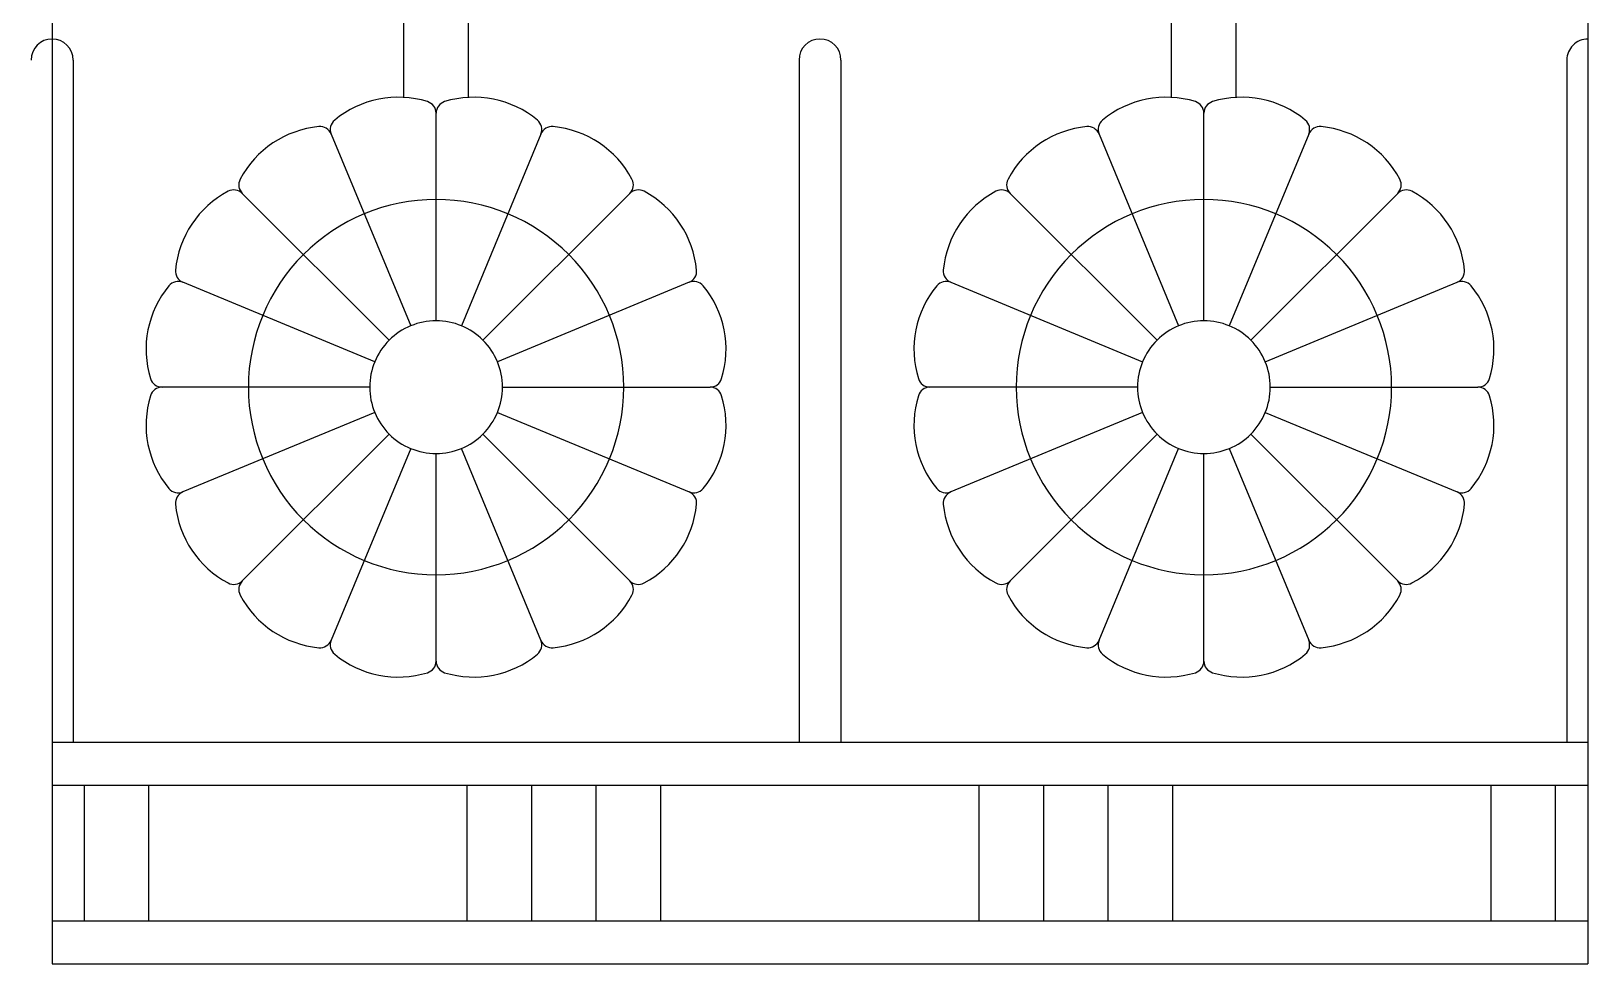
# Model space of a CAD drawing. Extents: x -111 to 2985, y -118 to 122.
# Drawn here: x 88.46 to 115.93, y 4.48 to 20.94 of the extents above; entities that cross this region are included whole.
import ezdxf

# ---------------------------------------------------------------- set-up
doc = ezdxf.new("R2010")
doc.units = 0
doc.layers.add('LAYER_03', color=5, linetype='CONTINUOUS')

msp = doc.modelspace()

# ---------------------------------------------------------------- linework, layer by layer
at = {"layer": 'LAYER_03'}
for points in [[(88.832, 41.2), (88.832, 4.476)], [(115.933, 41.2), (115.933, 4.476)], [(95.037, 19.77), (95.037, 21.743)], [(96.177, 19.77), (96.177, 21.743)], [(108.588, 19.77), (108.588, 21.743)], [(109.728, 19.77), (109.728, 21.743)], [(89.202, 20.43), (89.202, 8.388)], [(102.753, 20.43), (102.753, 8.388)], [(115.563, 20.43), (115.563, 8.388)], [(95.607, 18.912), (95.607, 19.491)], [(109.158, 18.912), (109.158, 19.491)], [(109.158, 15.827), (109.158, 19.491)], [(97.457, 19.123), (96.055, 15.738)], [(111.008, 19.123), (109.606, 15.738)], [(94.779, 15.484), (92.188, 18.075)], [(99.026, 18.075), (96.435, 15.484)], [(94.525, 15.104), (91.14, 16.506)], [(100.074, 16.506), (96.689, 15.104)], [(94.436, 14.656), (90.771, 14.656)], [(107.987, 14.656), (104.322, 14.656)], [(94.525, 14.207), (91.14, 12.805)], [(108.076, 14.207), (104.69, 12.805)], [(94.779, 13.827), (92.188, 11.236)], [(108.33, 13.827), (105.739, 11.236)], [(95.159, 13.573), (93.756, 10.188)], [(95.607, 9.82), (95.607, 13.484)], [(97.457, 10.188), (96.055, 13.573)], [(88.832, 8.388), (115.933, 8.388)], [(88.832, 7.628), (115.933, 7.628)], [(89.401, 5.237), (89.401, 7.628)], [(90.541, 5.237), (90.541, 7.628)], [(96.156, 5.237), (96.156, 7.628)], [(97.296, 5.237), (97.296, 7.628)], [(98.435, 5.237), (98.435, 7.628)], [(99.575, 5.237), (99.575, 7.628)], [(105.19, 5.237), (105.19, 7.628)], [(106.33, 5.237), (106.33, 7.628)], [(107.469, 5.237), (107.469, 7.628)], [(108.609, 5.237), (108.609, 7.628)], [(114.224, 5.237), (114.224, 7.628)], [(115.364, 5.237), (115.364, 7.628)], [(88.832, 5.237), (115.933, 5.237)], [(88.832, 4.476), (115.933, 4.476)]]:
    msp.add_lwpolyline(points, dxfattribs=at)
for points in [[(89.202, 20.43, 1), (88.461, 20.43)], [(102.753, 20.43, 1), (102.012, 20.43), (102.012, 8.388)], [(115.933, 20.8, 0.414214), (115.563, 20.43)], [(95.607, 15.827), (95.607, 19.491, 0.329241), (95.456, 19.695, 0.252625), (93.818, 19.369, 0.329241), (93.756, 19.123), (95.159, 15.738)], [(95.758, 19.695, 0.329241), (95.607, 19.491)], [(97.396, 19.369, 0.252625), (95.758, 19.695)], [(109.007, 19.695, 0.252625), (107.369, 19.369, 0.329241), (107.307, 19.123), (108.71, 15.738)], [(109.158, 19.491, 0.329241), (109.007, 19.695)], [(109.309, 19.695, 0.329241), (109.158, 19.491)], [(110.947, 19.369, 0.252625), (109.309, 19.695)], [(93.539, 19.254, 0.252625), (92.15, 18.326)], [(93.756, 19.123, 0.329241), (93.539, 19.254)], [(97.457, 19.123, 0.329241), (97.396, 19.369)], [(97.675, 19.254, 0.329241), (97.457, 19.123)], [(99.064, 18.326, 0.252625), (97.675, 19.254)], [(107.09, 19.254, 0.252625), (105.701, 18.326, 0.329241), (105.739, 18.075), (108.33, 15.484)], [(107.307, 19.123, 0.329241), (107.09, 19.254)], [(109.986, 15.484), (112.577, 18.075, 0.329241), (112.615, 18.326, 0.252625), (111.226, 19.254)], [(111.008, 19.123, 0.329241), (110.947, 19.369)], [(111.226, 19.254, 0.329241), (111.008, 19.123)], [(92.188, 18.075, 0.329241), (91.937, 18.113)], [(92.15, 18.326, 0.329241), (92.188, 18.075)], [(99.026, 18.075, 0.329241), (99.064, 18.326)], [(99.277, 18.113, 0.329241), (99.026, 18.075)], [(105.739, 18.075, 0.329241), (105.488, 18.113)], [(112.828, 18.113, 0.329241), (112.577, 18.075)], [(91.937, 18.113, 0.252625), (91.009, 16.723)], [(100.205, 16.723, 0.252625), (99.277, 18.113)], [(105.488, 18.113, 0.252625), (104.559, 16.723, 0.329241), (104.69, 16.506), (108.076, 15.104)], [(110.24, 15.104), (113.625, 16.506, 0.329241), (113.756, 16.723, 0.252625), (112.828, 18.113)], [(91.14, 16.506, 0.329241), (90.893, 16.445)], [(91.009, 16.723, 0.329241), (91.14, 16.506)], [(100.074, 16.506, 0.329241), (100.205, 16.723)], [(100.321, 16.445, 0.329241), (100.074, 16.506)], [(104.69, 16.506, 0.329241), (104.444, 16.445)], [(113.872, 16.445, 0.329241), (113.625, 16.506)], [(90.893, 16.445, 0.252625), (90.567, 14.806)], [(96.778, 14.656), (100.443, 14.656, 0.329241), (100.647, 14.806, 0.252625), (100.321, 16.445)], [(104.444, 16.445, 0.252625), (104.118, 14.806)], [(110.329, 14.656), (113.993, 14.656, 0.329241), (114.198, 14.806, 0.252625), (113.872, 16.445)], [(90.567, 14.806, 0.329241), (90.771, 14.656)], [(90.771, 14.656, 0.329241), (90.567, 14.505)], [(100.647, 14.505, 0.329241), (100.443, 14.656)], [(104.118, 14.806, 0.329241), (104.322, 14.656)], [(104.322, 14.656, 0.329241), (104.118, 14.505)], [(114.198, 14.505, 0.329241), (113.993, 14.656)], [(90.567, 14.505, 0.252625), (90.893, 12.866)], [(96.689, 14.207), (100.074, 12.805, 0.329241), (100.321, 12.866, 0.252625), (100.647, 14.505)], [(104.118, 14.505, 0.252625), (104.444, 12.866)], [(110.24, 14.207), (113.625, 12.805, 0.329241), (113.872, 12.866, 0.252625), (114.198, 14.505)], [(96.435, 13.827), (99.026, 11.236, 0.329241), (99.277, 11.199, 0.252625), (100.205, 12.588)], [(109.986, 13.827), (112.577, 11.236, 0.329241), (112.828, 11.199, 0.252625), (113.756, 12.588)], [(105.701, 10.985, 0.252625), (107.09, 10.057, 0.329241), (107.307, 10.188), (108.71, 13.573)], [(107.369, 9.942, 0.252625), (109.007, 9.616, 0.329241), (109.158, 9.82), (109.158, 13.484)], [(109.606, 13.573), (111.008, 10.188, 0.329241), (111.226, 10.057, 0.252625), (112.615, 10.985)], [(90.893, 12.866, 0.329241), (91.14, 12.805)], [(91.14, 12.805, 0.329241), (91.009, 12.588)], [(100.205, 12.588, 0.329241), (100.074, 12.805)], [(104.444, 12.866, 0.329241), (104.69, 12.805)], [(104.69, 12.805, 0.329241), (104.559, 12.588)], [(113.756, 12.588, 0.329241), (113.625, 12.805)], [(91.009, 12.588, 0.252625), (91.937, 11.199)], [(104.559, 12.588, 0.252625), (105.488, 11.199)], [(91.937, 11.199, 0.329241), (92.188, 11.236)], [(92.188, 11.236, 0.329241), (92.15, 10.985)], [(99.064, 10.985, 0.329241), (99.026, 11.236)], [(105.488, 11.199, 0.329241), (105.739, 11.236)], [(105.739, 11.236, 0.329241), (105.701, 10.985)], [(112.615, 10.985, 0.329241), (112.577, 11.236)], [(92.15, 10.985, 0.252625), (93.539, 10.057)], [(97.675, 10.057, 0.252625), (99.064, 10.985)], [(93.539, 10.057, 0.329241), (93.756, 10.188)], [(93.756, 10.188, 0.329241), (93.818, 9.942)], [(97.396, 9.942, 0.329241), (97.457, 10.188)], [(97.457, 10.188, 0.329241), (97.675, 10.057)], [(107.307, 10.188, 0.329241), (107.369, 9.942)], [(110.947, 9.942, 0.329241), (111.008, 10.188)], [(93.818, 9.942, 0.252625), (95.456, 9.616)], [(95.758, 9.616, 0.252625), (97.396, 9.942)], [(109.309, 9.616, 0.252625), (110.947, 9.942)], [(95.456, 9.616, 0.329241), (95.607, 9.82)], [(95.607, 9.82, 0.329241), (95.758, 9.616)], [(109.158, 9.82, 0.329241), (109.309, 9.616)]]:
    msp.add_lwpolyline(points, format="xyb", dxfattribs=at)
for points in [[(95.607, 17.967, 0.414214), (92.295, 14.656, 0.414214), (95.607, 11.344, 0.414214), (98.919, 14.656, 0.414214)], [(109.158, 17.967, 0.414214), (105.846, 14.656, 0.414214), (109.158, 11.344, 0.414214), (112.47, 14.656, 0.414214)], [(95.607, 15.827, 0.414214), (94.436, 14.656, 0.414214), (95.607, 13.484, 0.414214), (96.778, 14.656, 0.414214)], [(109.158, 15.827, 0.414214), (107.987, 14.656, 0.414214), (109.158, 13.484, 0.414214), (110.329, 14.656, 0.414214)]]:
    msp.add_lwpolyline(points, format="xyb", close=True, dxfattribs=at)

doc.saveas('drawing.dxf')
